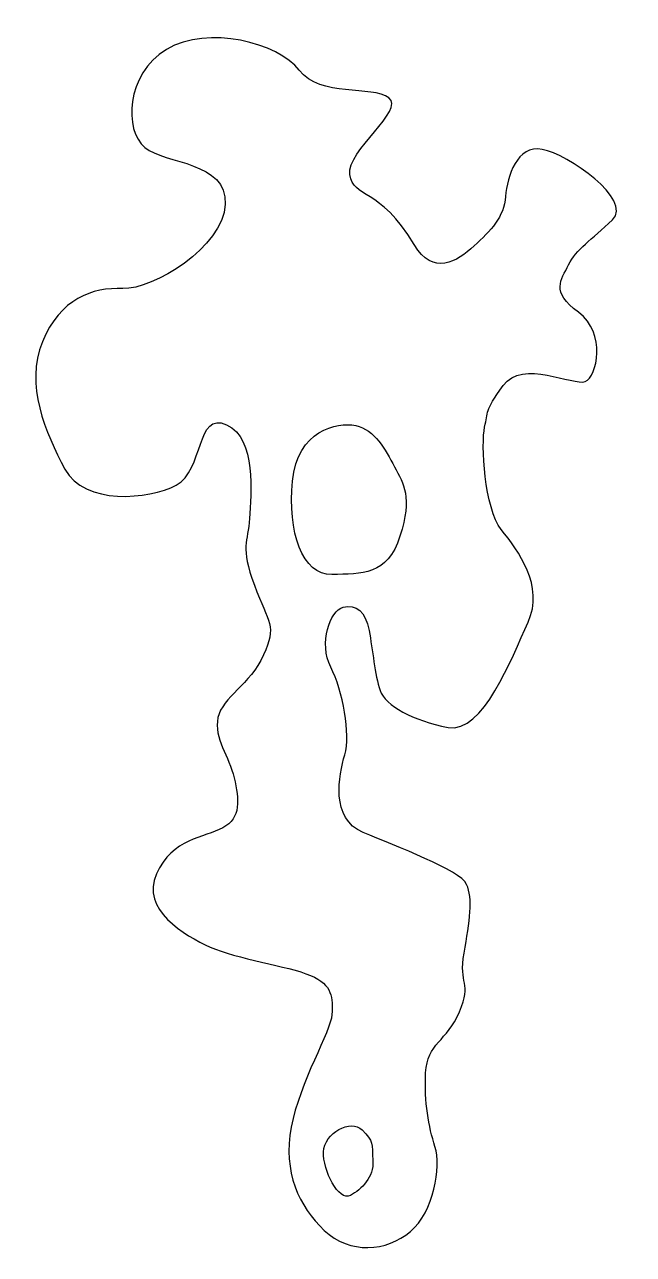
# Model space of a CAD drawing. Extents: x 72 to 138, y 82 to 215.
import ezdxf

# ---------------------------------------------------------------- set-up
doc = ezdxf.new("R2010")
doc.units = 0
doc.layers.add('LAYER_1', color=160, linetype='Continuous')

# ---------------------------------------------------------------- blocks, each defined once
blk = doc.blocks.new('AI9-BLK1')
at = {"layer": 'LAYER_1', "color": 7}
for points, knots in [([(17.18, 23.36), (16.78, 21.61), (17.16, 14.55), (18.99, 12.25), (20.82, 9.94), (23.69, 6.17), (21.88, 2.2), (20.08, -1.75), (17.01, -9.9), (13.22, -9.19), (9.43, -8.48), (6.43, -6.83), (5.85, -5.18), (5.28, -3.53), (5.05, -0.75), (4.66, 1.33), (4.26, 3.42), (3.28, 4.19), (1.85, 3.83), (0.42, 3.48), (-0.8, -0.09), (0.51, -2.65), (1.81, -5.22), (2.68, -9.96), (2.03, -12.17), (1.37, -14.39), (0.44, -19.07), (4.02, -20.59), (7.59, -22.1), (14.55, -24.67), (15.23, -26.21), (15.93, -27.74), (15.56, -30.18), (14.95, -33.65), (14.34, -37.13), (15.84, -36.76), (14.46, -40.01), (13.09, -43.25), (10.96, -43.41), (10.79, -46.64), (10.62, -49.87), (11.11, -52.43), (11.8, -54.64), (12.5, -56.85), (11.69, -61.68), (9.14, -63.85), (6.59, -66.03), (2.54, -66.32), (-0.19, -63.73), (-2.92, -61.13), (-4.7, -57.41), (-3.78, -52.53), (-2.86, -47.65), (0.54, -42.11), (0.63, -40.32), (0.72, -38.54), (0.75, -37.11), (-1.69, -36.08), (-4.13, -35.05), (-9.75, -34.29), (-12.55, -33.01), (-15.36, -31.72), (-20.12, -28.94), (-18.39, -25.08), (-16.65, -21.21), (-13.18, -21.15), (-11.19, -20.08), (-9.2, -19.01), (-9.41, -17), (-9.95, -14.67), (-10.49, -12.33), (-12.2, -10.38), (-11.71, -8.13), (-11.23, -5.88), (-8.23, -4.56), (-6.77, -1.34), (-5.31, 1.87), (-6.2, 2.03), (-7.77, 6.24), (-9.34, 10.45), (-8.45, 10.86), (-8.3, 13.47), (-8.15, 16.09), (-7.48, 22.07), (-10.78, 23.62), (-14.09, 25.16), (-13.23, 18.65), (-16.23, 17.08), (-19.22, 15.51), (-26.2, 14.86), (-28.3, 18.82), (-30.39, 22.77), (-32.66, 27.95), (-30.74, 32.62), (-28.82, 37.3), (-25.29, 38.52), (-22.03, 38.39), (-18.77, 38.26), (-11.14, 42.84), (-10.92, 47.52), (-10.7, 52.19), (-17.42, 51.85), (-19.65, 53.69), (-21.87, 55.53), (-21.77, 61.62), (-17.28, 64.31), (-12.79, 67), (-5.19, 65.03), (-2.91, 62.05), (-0.63, 59.07), (4.99, 60.42), (6.81, 59.07), (8.63, 57.72), (2.22, 53.34), (2.58, 50.74), (2.93, 48.13), (5.81, 49.43), (9.54, 43.15), (11.62, 39.67), (14.16, 41.31), (16.03, 43), (17.9, 44.7), (19.27, 46.13), (19.45, 48.36), (19.62, 50.58), (20.68, 53.97), (23.43, 53.47), (26.19, 52.97), (33.3, 48.04), (31.03, 45.84), (28.75, 43.64), (27.08, 42.63), (26.27, 40.96), (25.47, 39.29), (24.28, 38.07), (27.35, 35.81), (30.41, 33.55), (29.37, 28.82), (28.09, 28.31), (26.82, 27.79), (21.3, 30.81), (19.19, 27.87), (17.08, 24.93), (17.59, 25.1), (17.18, 23.36)], [0, 0, 0, 0, 1, 1, 1, 2, 2, 2, 3, 3, 3, 4, 4, 4, 5, 5, 5, 6, 6, 6, 7, 7, 7, 8, 8, 8, 9, 9, 9, 10, 10, 10, 11, 11, 11, 12, 12, 12, 13, 13, 13, 14, 14, 14, 15, 15, 15, 16, 16, 16, 17, 17, 17, 18, 18, 18, 19, 19, 19, 20, 20, 20, 21, 21, 21, 22, 22, 22, 23, 23, 23, 24, 24, 24, 25, 25, 25, 26, 26, 26, 27, 27, 27, 28, 28, 28, 29, 29, 29, 30, 30, 30, 31, 31, 31, 32, 32, 32, 33, 33, 33, 34, 34, 34, 35, 35, 35, 36, 36, 36, 37, 37, 37, 38, 38, 38, 39, 39, 39, 40, 40, 40, 41, 41, 41, 42, 42, 42, 43, 43, 43, 44, 44, 44, 45, 45, 45, 46, 46, 46, 47, 47, 47, 48, 48, 48, 48]), ([(8.01, 11.54), (9.36, 15.85), (8.42, 17.15), (7.41, 19.07), (6.4, 20.98), (5.29, 23.08), (3.22, 23.53), (1.16, 23.97), (-3.09, 22.99), (-3.63, 17.52), (-4.18, 12.06), (-2.57, 7.26), (0.64, 7.38), (3.85, 7.5), (6.66, 7.22), (8.01, 11.54)], [0, 0, 0, 0, 1, 1, 1, 2, 2, 2, 3, 3, 3, 4, 4, 4, 5, 5, 5, 5]), ([(3.92, -52.83), (2.68, -51.57), (-0.19, -53.19), (-0.28, -55.2), (-0.36, -57.21), (1.38, -60.63), (2.63, -59.94), (3.87, -59.26), (5.19, -57.96), (5.07, -56.13), (4.96, -54.29), (5.16, -54.08), (3.92, -52.83)], [0, 0, 0, 0, 1, 1, 1, 2, 2, 2, 3, 3, 3, 4, 4, 4, 4])]:
    blk.add_open_spline(points, degree=3, knots=knots, dxfattribs=at)

msp = doc.modelspace()

# ---------------------------------------------------------------- block references
at = {"layer": 'LAYER_1', "color": 7}
msp.add_blockref('AI9-BLK1', (105.068781, 148.078731), dxfattribs=at)

doc.saveas('drawing.dxf')
